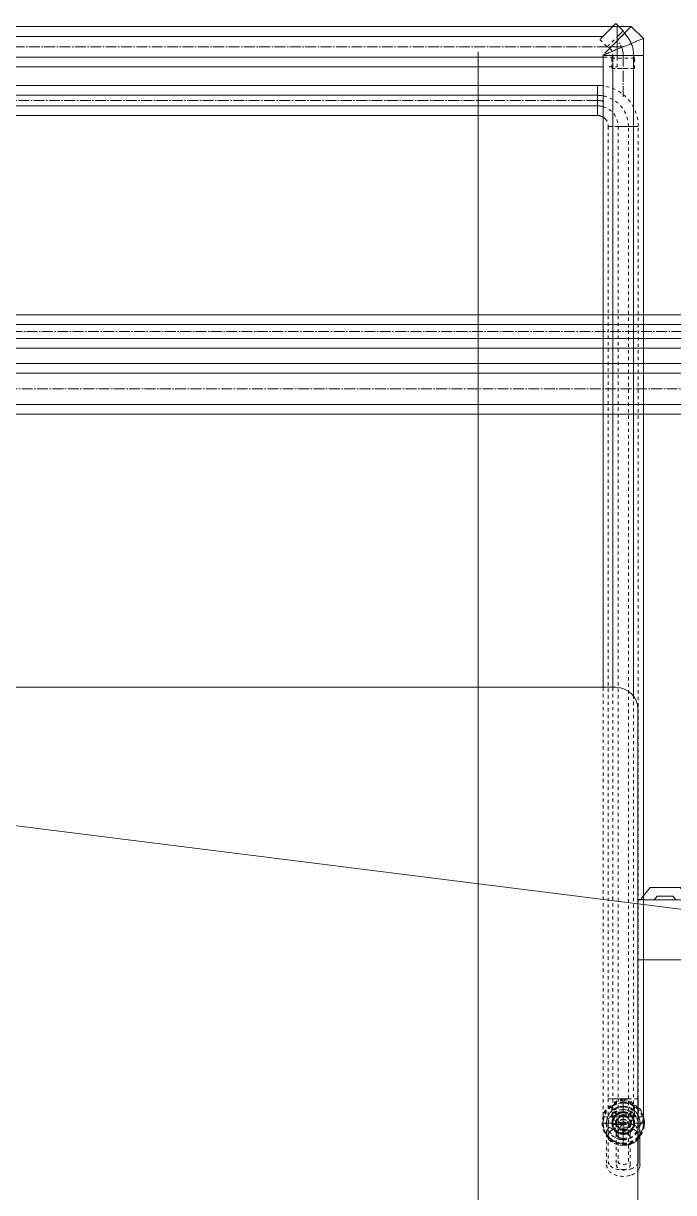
# Model space of a CAD drawing. Header units: millimetres. Extents: x -88595 to 880822, y -1054509 to -148035.
# Drawn here: x 556602 to 557199, y -246952 to -245878 of the extents above; entities that cross this region are included whole.
import ezdxf

# ---------------------------------------------------------------- set-up
doc = ezdxf.new("R2010")
doc.units = ezdxf.units.MM
for name, pattern in [('$0$ADSK_Скрыто', [6, 3, -3]), ('$1$ADSK_Скрыто', [6, 3, -3]), ('$10$ADSK_Осевая', [14, 10, -2, 0, -2]), ('$11$ADSK_Осевая', [14, 10, -2, 0, -2]), ('$2$ADSK_Скрыто', [6, 3, -3]), ('$3$ADSK_Скрыто', [6, 3, -3]), ('$4$ADSK_Скрыто', [6, 3, -3]), ('$5$ADSK_Скрыто', [6, 3, -3])]:
    doc.linetypes.add(name, pattern=pattern)
for name, color, linetype, lineweight in [('Изоляция', 7, 'Continuous', 18), ('Крыша', 7, 'Continuous', 9), ('Линии', 7, 'Continuous', 9), ('Марки', 7, 'Continuous', 20), ('Оборудование', 7, 'Continuous', 18), ('Трубопровод', 7, 'Continuous', 18), ('Трубопроводы', 7, 'Continuous', 18)]:
    doc.layers.add(name, color=color, linetype=linetype, lineweight=lineweight)

# ---------------------------------------------------------------- blocks, each defined once
blk = doc.blocks.new('$0$ADSK_МедьПайка_Отвод-гнутая труба - Отвод _гнутая труба_-3268510-В_Координация_кровля ОВ3')
at = {"layer": 'Линии', "color": 190, "linetype": '$0$ADSK_Скрыто', "true_color": 0x8000ff, "flags": 128}
for points in [[(14120.2, 16212.9), (14120.2, 16213.1), (14120.2, 16213.3), (14120.2, 16213.5), (14120.3, 16213.7), (14120.3, 16213.9), (14120.3, 16214.1), (14120.4, 16214.3), (14120.4, 16214.4), (14120.5, 16214.6), (14120.6, 16214.8), (14120.6, 16215), (14120.7, 16215.1), (14120.8, 16215.3), (14120.9, 16215.5), (14121, 16215.6), (14121.1, 16215.8), (14121.2, 16215.9), (14121.4, 16216.1), (14121.5, 16216.2), (14121.6, 16216.4), (14121.8, 16216.5), (14121.9, 16216.6), (14122.1, 16216.7), (14122.2, 16216.8), (14122.4, 16217), (14122.5, 16217.1), (14122.7, 16217.1), (14122.9, 16217.2), (14123, 16217.3), (14123.2, 16217.4), (14123.4, 16217.4), (14123.6, 16217.5), (14123.8, 16217.6), (14124, 16217.6), (14124.1, 16217.6), (14124.3, 16217.7), (14124.5, 16217.7), (14124.7, 16217.7), (14124.9, 16217.7), (14125, 16217.7)], [(14125, 16217.7), (14125.1, 16217.7), (14125.3, 16217.7), (14125.5, 16217.7), (14125.7, 16217.6), (14125.9, 16217.6), (14126.1, 16217.6), (14126.3, 16217.5), (14126.4, 16217.5), (14126.6, 16217.4), (14126.8, 16217.3), (14127, 16217.3), (14127.1, 16217.2), (14127.3, 16217.1), (14127.5, 16217), (14127.6, 16216.9), (14127.8, 16216.8), (14127.9, 16216.6), (14128.1, 16216.5), (14128.2, 16216.4), (14128.4, 16216.3), (14128.5, 16216.1), (14128.6, 16216), (14128.7, 16215.8), (14128.9, 16215.7), (14129, 16215.5), (14129.1, 16215.4), (14129.1, 16215.2), (14129.2, 16215), (14129.3, 16214.8), (14129.4, 16214.7), (14129.5, 16214.5), (14129.5, 16214.3), (14129.6, 16214.1), (14129.6, 16213.9), (14129.6, 16213.8), (14129.7, 16213.6), (14129.7, 16213.4), (14129.7, 16213.2), (14129.7, 16213), (14129.7, 16212.9)], [(14120.2, 16202.8), (14120.2, 16203.6), (14120.2, 16204.3), (14120.2, 16205), (14120.2, 16205.7), (14120.2, 16206.4), (14120.2, 16207), (14120.2, 16207.7), (14120.2, 16208.2), (14120.2, 16208.8), (14120.2, 16209.3), (14120.2, 16209.8), (14120.2, 16210.3), (14120.2, 16210.7), (14120.2, 16211.1), (14120.2, 16211.4), (14120.2, 16211.7), (14120.2, 16212), (14120.2, 16212.3), (14120.2, 16212.5), (14120.2, 16212.6), (14120.2, 16212.8), (14120.2, 16212.9), (14120.2, 16212.9), (14120.2, 16212.9)], [(14129.7, 16212.9), (14129.7, 16212.9), (14129.7, 16212.9), (14129.7, 16212.8), (14129.7, 16212.6), (14129.7, 16212.5), (14129.7, 16212.3), (14129.7, 16212), (14129.7, 16211.7), (14129.7, 16211.4), (14129.7, 16211.1), (14129.7, 16210.7), (14129.7, 16210.3), (14129.7, 16209.8), (14129.7, 16209.3), (14129.7, 16208.8), (14129.7, 16208.2), (14129.7, 16207.7), (14129.7, 16207), (14129.7, 16206.4), (14129.7, 16205.7), (14129.7, 16205), (14129.7, 16204.3), (14129.7, 16203.6), (14129.7, 16202.8)]]:
    blk.add_lwpolyline(points, dxfattribs=at)
at = {"layer": 'Линии', "color": 190, "linetype": '$0$ADSK_Скрыто', "true_color": 0x8000ff}
for start, end in [(90, 270), (270, 90)]:
    blk.add_arc((14125, 16212.9), 4.76, start, end, dxfattribs=at)
for start_param, end_param in [(1.570796, 4.712389), (4.712389, 7.853982)]:
    blk.add_ellipse((14125, 16202.8), major_axis=(4.76, 0), ratio=0.573576, start_param=start_param, end_param=end_param, dxfattribs=at)
blk = doc.blocks.new('$0$ADSK_МедьПайка_Отвод-гнутая труба - Отвод _гнутая труба_-V62-В_Координация_кровля ОВ3')
at = {"layer": 'Линии', "color": 190, "linetype": '$0$ADSK_Скрыто', "true_color": 0x8000ff}
for p, q in [((14125, 16236.7), (14120.2, 16236.7)), ((14129.7, 16236.7), (14125, 16236.7))]:
    blk.add_line(p, q, dxfattribs=at)
at = {"layer": 'Линии', "color": 190, "linetype": '$0$ADSK_Скрыто', "true_color": 0x8000ff, "flags": 128}
for points in [[(14120.2, 16236.7), (14120.2, 16235.8), (14120.2, 16234.8), (14120.2, 16233.9), (14120.2, 16233), (14120.2, 16232), (14120.2, 16231.1), (14120.2, 16230.2), (14120.2, 16229.3), (14120.2, 16228.4), (14120.2, 16227.5), (14120.2, 16226.6), (14120.2, 16225.8), (14120.2, 16224.9), (14120.2, 16224.1), (14120.2, 16223.3), (14120.2, 16222.5), (14120.2, 16221.8), (14120.2, 16221.1), (14120.2, 16220.4), (14120.2, 16219.7), (14120.2, 16219), (14120.2, 16218.4), (14120.2, 16217.8), (14120.2, 16217.2), (14120.2, 16216.7), (14120.2, 16216.2), (14120.2, 16215.8), (14120.2, 16215.3), (14120.2, 16214.9), (14120.2, 16214.6), (14120.2, 16214.2), (14120.2, 16213.9), (14120.2, 16213.7), (14120.2, 16213.5), (14120.2, 16213.3), (14120.2, 16213.1), (14120.2, 16213), (14120.2, 16213), (14120.2, 16212.9)], [(14129.7, 16212.9), (14129.7, 16213), (14129.7, 16213), (14129.7, 16213.1), (14129.7, 16213.3), (14129.7, 16213.4), (14129.7, 16213.6), (14129.7, 16213.9), (14129.7, 16214.2), (14129.7, 16214.5), (14129.7, 16214.8), (14129.7, 16215.2), (14129.7, 16215.6), (14129.7, 16216.1), (14129.7, 16216.6), (14129.7, 16217.1), (14129.7, 16217.7), (14129.7, 16218.2), (14129.7, 16218.9), (14129.7, 16219.5), (14129.7, 16220.2), (14129.7, 16220.9), (14129.7, 16221.6), (14129.7, 16222.3), (14129.7, 16223.1), (14129.7, 16223.9), (14129.7, 16224.7), (14129.7, 16225.5), (14129.7, 16226.4), (14129.7, 16227.2), (14129.7, 16228.1), (14129.7, 16229), (14129.7, 16229.9), (14129.7, 16230.8), (14129.7, 16231.8), (14129.7, 16232.7), (14129.7, 16233.6), (14129.7, 16234.6), (14129.7, 16235.5), (14129.7, 16236.5), (14129.7, 16236.7)]]:
    blk.add_lwpolyline(points, dxfattribs=at)
at = {"layer": 'Линии', "color": 190, "linetype": '$0$ADSK_Скрыто', "true_color": 0x8000ff}
for start, end in [(90, 270), (270, 90)]:
    blk.add_arc((14125, 16212.9), 4.76, start, end, dxfattribs=at)
blk = doc.blocks.new('$0$ADSK_МедьПайка_Отвод-гнутая труба - Отвод _гнутая труба_-V63-В_Координация_кровля ОВ3')
at = {"layer": 'Линии', "color": 134, "linetype": '$0$ADSK_Скрыто', "true_color": 0x00a6a6, "flags": 128}
for points in [[(14118.6, 16214.3), (14118.6, 16214.6), (14118.6, 16214.8), (14118.6, 16215.1), (14118.7, 16215.3), (14118.7, 16215.6), (14118.8, 16215.8), (14118.8, 16216.1), (14118.9, 16216.3), (14119, 16216.5), (14119.1, 16216.8), (14119.2, 16217), (14119.3, 16217.2), (14119.4, 16217.5), (14119.6, 16217.7), (14119.7, 16217.9), (14119.9, 16218.1), (14120, 16218.3), (14120.2, 16218.5), (14120.3, 16218.7), (14120.5, 16218.9), (14120.7, 16219), (14120.9, 16219.2), (14121.1, 16219.4), (14121.3, 16219.5), (14121.5, 16219.7), (14121.7, 16219.8), (14122, 16219.9), (14122.2, 16220), (14122.4, 16220.1), (14122.6, 16220.2), (14122.9, 16220.3), (14123.1, 16220.4), (14123.4, 16220.5), (14123.6, 16220.5), (14123.9, 16220.6), (14124.1, 16220.6), (14124.4, 16220.6), (14124.6, 16220.7), (14124.9, 16220.7), (14125, 16220.7)], [(14125, 16220.7), (14125.2, 16220.7), (14125.5, 16220.6), (14125.7, 16220.6), (14126, 16220.6), (14126.2, 16220.5), (14126.5, 16220.5), (14126.7, 16220.4), (14126.9, 16220.3)], [(14126.9, 16220.3), (14127.2, 16220.3), (14127.4, 16220.2), (14127.7, 16220.1), (14127.9, 16219.9), (14128.1, 16219.8), (14128.3, 16219.7), (14128.5, 16219.6), (14128.7, 16219.4), (14128.9, 16219.2), (14129.1, 16219.1), (14129.3, 16218.9), (14129.5, 16218.7), (14129.7, 16218.5), (14129.8, 16218.4), (14130, 16218.2), (14130.2, 16218), (14130.3, 16217.7), (14130.4, 16217.5), (14130.6, 16217.3), (14130.7, 16217.1), (14130.8, 16216.8), (14130.9, 16216.6), (14131, 16216.4), (14131, 16216.1), (14131.1, 16215.9), (14131.2, 16215.6), (14131.2, 16215.4), (14131.2, 16215.1), (14131.3, 16214.9), (14131.3, 16214.6), (14131.3, 16214.4), (14131.3, 16214.3)], [(14118.6, 16204.6), (14118.6, 16205.5), (14118.6, 16206.4), (14118.6, 16207.2), (14118.6, 16208), (14118.6, 16208.7), (14118.6, 16209.4), (14118.6, 16210.1), (14118.6, 16210.7), (14118.6, 16211.2), (14118.6, 16211.8), (14118.6, 16212.2), (14118.6, 16212.7), (14118.6, 16213), (14118.6, 16213.4), (14118.6, 16213.7), (14118.6, 16213.9), (14118.6, 16214.1), (14118.6, 16214.2), (14118.6, 16214.3), (14118.6, 16214.3)], [(14131.3, 16214.3), (14131.3, 16214.3), (14131.3, 16214.2), (14131.3, 16214.1), (14131.3, 16213.9), (14131.3, 16213.7), (14131.3, 16213.4), (14131.3, 16213.1), (14131.3, 16212.7), (14131.3, 16212.3), (14131.3, 16211.8), (14131.3, 16211.3), (14131.3, 16210.7), (14131.3, 16210.1), (14131.3, 16209.5), (14131.3, 16208.8), (14131.3, 16208), (14131.3, 16207.2), (14131.3, 16206.4), (14131.3, 16205.6), (14131.3, 16204.7), (14131.3, 16204.6)]]:
    blk.add_lwpolyline(points, dxfattribs=at)
at = {"layer": 'Линии', "color": 134, "linetype": '$0$ADSK_Скрыто', "true_color": 0x00a6a6}
for start, end in [(90, 270), (270, 90)]:
    blk.add_arc((14125, 16214.3), 6.35, start, end, dxfattribs=at)
for start_param, end_param in [(1.570796, 4.712389), (4.712389, 7.853982)]:
    blk.add_ellipse((14125, 16204.6), major_axis=(6.35, 0), ratio=0.694658, start_param=start_param, end_param=end_param, dxfattribs=at)
blk = doc.blocks.new('$0$ADSK_МедьПайка_Отвод - Отвод медный под пайку двухраструбный-V64-В_Координация_кровля ОВ3')
at = {"layer": 'Линии', "color": 134, "linetype": '$0$ADSK_Скрыто', "true_color": 0x00a6a6}
for p, q in [((14114.5, 16228.5), (14114.5, 16221.7)), ((14135.4, 16221.7), (14135.4, 16228.5)), ((14115.3, 16218.9), (14116.1, 16217.5)), ((14133.8, 16217.5), (14134.6, 16218.9))]:
    blk.add_line(p, q, dxfattribs=at)
at = {"layer": 'Линии', "color": 134, "linetype": '$0$ADSK_Скрыто', "true_color": 0x00a6a6, "flags": 128}
for points in [[(14115.4, 16220), (14115.4, 16219.4), (14115.4, 16218.9), (14115.4, 16218.4), (14115.4, 16218), (14115.4, 16217.5), (14115.4, 16217.1), (14115.4, 16216.7), (14115.4, 16216.4), (14115.4, 16216), (14115.4, 16215.7), (14115.4, 16215.5), (14115.4, 16215.2), (14115.4, 16215), (14115.4, 16214.8), (14115.4, 16214.6), (14115.4, 16214.5), (14115.4, 16214.4), (14115.4, 16214.4), (14115.4, 16214.3), (14115.4, 16214.3)], [(14134.5, 16214.3), (14134.5, 16214.3), (14134.5, 16214.4), (14134.5, 16214.4), (14134.5, 16214.6), (14134.5, 16214.7), (14134.5, 16214.9), (14134.5, 16215.1), (14134.5, 16215.3), (14134.5, 16215.5), (14134.5, 16215.8), (14134.5, 16216.2), (14134.5, 16216.5), (14134.5, 16216.9), (14134.5, 16217.3), (14134.5, 16217.7), (14134.5, 16218.1), (14134.5, 16218.6), (14134.5, 16219.1), (14134.5, 16219.6), (14134.5, 16220)]]:
    blk.add_lwpolyline(points, dxfattribs=at)
at = {"layer": 'Линии', "color": 134, "linetype": '$0$ADSK_Скрыто', "true_color": 0x00a6a6}
for radius, start, end in [(10.4, 90, 270), (10.4, 90, 270), (9.52, 90, 270), (9.52, 90, 270), (9.52, 90, 270), (10.4, 270, 90), (10.4, 270, 90), (9.53, 270, 90), (9.53, 270, 90), (9.53, 270, 90)]:
    blk.add_arc((14125, 16214.3), radius, start, end, dxfattribs=at)
for centre, major_axis, start_param, end_param in [((14125, 16228.5), (10.4, 0), 1.570796, 4.712389), ((14125, 16221.7), (10.4, 0), 1.570796, 4.712389), ((14125, 16228.5), (9.52, 0), 1.570796, 4.712389), ((14125, 16228.5), (10.4, 0), 4.712389, 7.853982), ((14125, 16228.5), (9.53, 0), 4.712389, 7.853982), ((14125, 16221.7), (10.4, 0), 4.712389, 7.853982), ((14125, 16220), (9.52, 0), 1.570796, 4.712389), ((14125, 16220), (9.52, 0), 1.570796, 4.712389), ((14125, 16220), (9.53, 0), 4.712389, 7.853982), ((14125, 16220), (9.53, 0), 4.712389, 7.853982)]:
    blk.add_ellipse(centre, major_axis=major_axis, ratio=0.707107, start_param=start_param, end_param=end_param, dxfattribs=at)
blk = doc.blocks.new('$0$ADSK_Наружный блок кондиционера сплит-системы1 - AV08IMVEVA-4475075-В_Координация_кровля ОВ3')
at = {"layer": 'Линии', "linetype": '$0$ADSK_Скрыто'}
for p, q in [((495.1, 183.6), (492.1, 180)), ((492.3, 180.2), (490, 180.2)), ((495, 180.2), (490, 180.2)), ((490, 180), (495, 180)), ((495, 125), (490, 125)), ((490, 124.8), (495, 124.8)), ((490, 124.8), (495, 124.8))]:
    blk.add_line(p, q, dxfattribs=at)
at = {"layer": 'Оборудование'}
for p, q in [((470, 375), (-470, 375)), ((-490, 355), (-490, -355)), ((490, -355), (490, 355)), ((501.3, 191.2), (495.1, 183.6)), ((528.7, 191.2), (501.3, 191.2)), ((507.8, 183.3), (505.1, 180)), ((522.2, 183.3), (507.8, 183.3)), ((524.9, 180), (522.2, 183.3)), ((537.9, 180), (528.7, 191.2)), ((495.1, 180), (557.2, 180)), ((570, 180), (557.2, 180)), ((557.2, 180), (557.2, 125)), ((570, 125), (570, 180)), ((557.2, 125), (495.1, 125)), ((557.2, 125), (570, 125)), ((-470, -375), (470, -375))]:
    blk.add_line(p, q, dxfattribs=at)
for centre, start, end in [((-470, 355), 90, 180), ((470, 355), 360, 90), ((-470, -355), 180, 270), ((470, -355), 270, 360)]:
    blk.add_arc(centre, 20, start, end, dxfattribs=at)
blk = doc.blocks.new('$0$ADSK_МедьПайка_Отвод - Отвод медный под пайку двухраструбный-V38-В_Координация_кровля ОВ3')
at = {"layer": 'Линии', "color": 134, "linetype": '$0$ADSK_Скрыто', "true_color": 0x00a6a6}
for p, q in [((6.8, 21.5), (0, 14.7)), ((10.5, 17.8), (6.8, 21.5)), ((10.5, 17.8), (6.8, 21.5)), ((0, 14.7), (-1.1, 12.4)), ((0, 14.7), (9, 5.7)), ((0, 14.7), (9, 5.7)), ((7.4, 20.9), (10.4, 17.9)), ((7.4, 20.9), (10.4, 17.9)), ((-10.4, 10.4), (-20, 10.4)), ((-20, 10.4), (-20, -10.4)), ((-20, 10.4), (-20, -10.4)), ((-20, -9.5), (-20, 9.5)), ((-20, -9.5), (-20, 9.5)), ((-8, 9.5), (-10.4, 10.4)), ((-10.4, -10.4), (-10.4, 10.4)), ((-10.4, -10.4), (-10.4, 10.4)), ((-20, -10.4), (-10.4, -10.4)), ((-10.4, -10.4), (-8, -9.5))]:
    blk.add_line(p, q, dxfattribs=at)
at = {"layer": 'Линии', "color": 134, "linetype": '$0$ADSK_Скрыто', "true_color": 0x00a6a6, "flags": 128}
blk.add_lwpolyline([(-1.1, 12.4), (-1.4, 12.1), (-1.7, 11.9), (-2, 11.6), (-2.3, 11.4), (-2.6, 11.2), (-2.9, 10.9), (-3.3, 10.7), (-3.6, 10.6), (-4, 10.4), (-4.3, 10.2), (-4.7, 10.1), (-5.1, 10), (-5.4, 9.9), (-5.8, 9.8), (-6.2, 9.7), (-6.6, 9.6), (-7, 9.6), (-7.4, 9.5), (-7.8, 9.5), (-8, 9.5)], dxfattribs=at)
at = {"layer": 'Трубопроводы', "color": 134, "true_color": 0x00a6a6}
for p, q in [((21.5, 6.8), (10.5, 17.8)), ((10.8, 17.5), (20.9, 7.4)), ((12.4, -1.1), (5.7, 5.7)), ((12.4, -1.1), (5.7, 5.7)), ((12.4, -1.1), (5.7, 5.7)), ((12.4, -1.1), (5.7, 5.7)), ((9.1, 5.6), (14.7, 0)), ((9.1, 5.6), (14.7, 0)), ((14.7, 0), (21.5, 6.8)), ((18.9, 9.4), (20.9, 7.4)), ((21.5, 6.8), (19.3, 8.9)), ((12.4, -1.1), (14.7, 0))]:
    blk.add_line(p, q, dxfattribs=at)
at = {"layer": 'Трубопроводы', "color": 134, "true_color": 0x00a6a6, "flags": 128}
blk.add_lwpolyline([(-8, -9.5), (-6.8, -9.5), (-5.7, -9.4), (-4.5, -9.3), (-3.4, -9.2), (-2.3, -9), (-1.1, -8.7), (0, -8.4), (1.1, -8.1), (2.2, -7.7), (3.2, -7.2), (4.3, -6.8), (5.3, -6.3), (6.3, -5.7), (7.3, -5.1), (8.3, -4.5), (9.2, -3.8), (10.1, -3.1), (11, -2.4), (11.9, -1.6), (12.4, -1.1)], dxfattribs=at)
blk = doc.blocks.new('$0$ADSK_МедьПайка_Отвод-гнутая труба - Отвод _гнутая труба_-V40-В_Координация_кровля ОВ3')
at = {"layer": 'Линии', "color": 190, "linetype": '$0$ADSK_Скрыто', "true_color": 0x8000ff}
for p, q in [((-3.1, 23.8), (-3.5, 23.8)), ((-3.1, 23.8), (-3.5, 23.8)), ((3.5, 23.8), (3.1, 23.8)), ((3.5, 23.8), (3.1, 23.8)), ((-23.8, 4.8), (-23.8, -4.8)), ((-23.8, 4.8), (-23.8, -4.8))]:
    blk.add_line(p, q, dxfattribs=at)
at = {"layer": 'Линии', "color": 190, "linetype": '$0$ADSK_Скрыто', "true_color": 0x8000ff, "flags": 128}
for points in [[(-23.8, -4.8), (-22.7, -4.7), (-21.5, -4.7), (-20.4, -4.6), (-19.2, -4.4), (-18.1, -4.2), (-17, -3.9), (-15.9, -3.6), (-14.8, -3.3), (-13.7, -2.9), (-12.7, -2.5), (-11.6, -2), (-10.6, -1.5), (-9.6, -1), (-8.6, -0.4), (-7.7, 0.2), (-6.7, 0.9), (-5.8, 1.6), (-5, 2.3), (-4.1, 3.1), (-3.3, 3.9), (-2.5, 4.7), (-1.8, 5.6), (-1.1, 6.5), (-0.4, 7.4), (0.2, 8.4), (0.8, 9.3), (1.4, 10.3), (1.9, 11.4), (2.4, 12.4), (2.8, 13.5), (3.2, 14.5), (3.6, 15.6), (3.9, 16.7), (4.1, 17.8), (4.3, 18.9)], [(-5.5, 18.5), (-5.7, 17.8), (-6, 17.1), (-6.3, 16.4), (-6.6, 15.7), (-6.9, 15), (-7.3, 14.3), (-7.7, 13.7), (-8.1, 13), (-8.5, 12.4), (-9, 11.8), (-9.5, 11.2), (-10, 10.7), (-10.5, 10.1), (-11.1, 9.6), (-11.7, 9.1), (-12.3, 8.7), (-12.9, 8.2), (-13.5, 7.8), (-14.2, 7.4), (-14.8, 7), (-15.5, 6.7), (-16.2, 6.3), (-16.9, 6.1), (-17.6, 5.8), (-18.3, 5.6), (-19.1, 5.4), (-19.8, 5.2), (-20.6, 5), (-21.3, 4.9), (-22.1, 4.8), (-22.8, 4.8), (-23.6, 4.8), (-23.8, 4.8)]]:
    blk.add_lwpolyline(points, dxfattribs=at)
at = {"layer": 'Трубопроводы', "color": 190, "true_color": 0x8000ff, "flags": 128}
for points in [[(-4.8, 23.8), (-4.8, 23), (-4.8, 22.3), (-4.9, 21.5), (-5, 20.8), (-5.1, 20), (-5.3, 19.3), (-5.5, 18.5)], [(4.3, 18.9), (4.5, 20.1), (4.6, 21.2), (4.7, 22.3), (4.8, 23.5), (4.8, 23.8)]]:
    blk.add_lwpolyline(points, dxfattribs=at)
blk = doc.blocks.new('$0$ADSK_МедьПайка_Муфта редукционная - Муфта редукционная медная под пайку-3266819-В_Координация_кровля ОВ3')
at = {"layer": 'Линии', "color": 134, "linetype": '$0$ADSK_Скрыто', "true_color": 0x00a6a6}
for radius, start, end in [(10.4, 0, 180), (10.4, 0, 180), (10.4, 0, 180), (9.52, 0, 180), (9.53, 0, 180), (7.16, 0, 180), (7.16, 0, 180), (7.16, 0, 180), (6.35, 0, 180), (6.35, 0, 180), (10.4, 180, 0), (10.4, 180, 0), (10.4, 180, 0), (9.53, 180, 0), (9.52, 180, 0), (7.16, 180, 0), (7.16, 180, 0), (7.16, 180, 0), (6.35, 180, 0), (6.35, 180, 0)]:
    blk.add_arc((14125, 16214.3), radius, start, end, dxfattribs=at)
blk = doc.blocks.new('Кровля')
at = {"layer": 'Крыша'}
blk.add_line((570830.5, 679575.5), (564830.5, 680328.3), dxfattribs=at)

msp = doc.modelspace()

# ---------------------------------------------------------------- linework, layer by layer
at = {"layer": 'Изоляция', "color": 134, "true_color": 0x00a6a6}
for p, q in [((557160.3, -245881.2), (541127.4, -245881.4)), ((557160.3, -245881.2), (557138, -245903.6)), ((557147.2, -245894.3), (557147.2, -245881.4)), ((557171.4, -245892.3), (557160.3, -245881.2)), ((557171.4, -246887.9), (557171.4, -245892.3)), ((557134.1, -245907.4), (557134.4, -245907.6)), ((557134.4, -245907.6), (557134.4, -246487.9)), ((557171.4, -245908), (557138, -245908)), ((541127.4, -245918.5), (557134.4, -245918.5)), ((558359.2, -246190.6), (540630.9, -246190.6)), ((558323.3, -246199.6), (540630.9, -246199.6)), ((540630.9, -246228.2), (558330.4, -246228.2)), ((540630.9, -246237.2), (558330.4, -246237.2)), ((557166.4, -246882.2), (557171.4, -246882.2)), ((557168.2, -246926.2), (557168.2, -246898.1))]:
    msp.add_line(p, q, dxfattribs=at)
at = {"layer": 'Изоляция', "color": 190, "true_color": 0x8000ff}
for p, q in [((557129.1, -245935.5), (540299.1, -245935.5)), ((557129.1, -245935.5), (557129.1, -245936.9)), ((557129.1, -245940.7), (557129.1, -245942.3)), ((557129.1, -245943.3), (557129.1, -245945.7)), ((557129.1, -245946.2), (557129.1, -245952.3)), ((557129.1, -245952.8), (557129.1, -245955.2)), ((540299.1, -245963), (557129.1, -245963)), ((557129.1, -245961.2), (557129.1, -245963)), ((558321.1, -246145.9), (540627.7, -246145.9)), ((540627.7, -246176.6), (558321.1, -246176.6)), ((557166.6, -246923.1), (557166.6, -246900.1))]:
    msp.add_line(p, q, dxfattribs=at)
at = {"layer": 'Изоляция', "color": 190, "true_color": 0x8000ff, "flags": 128}
for points in [[(557135.5, -245936), (557134, -245935.8), (557132.5, -245935.6), (557131, -245935.5), (557129.5, -245935.5), (557129.1, -245935.5)], [(557129.1, -245963), (557129.5, -245963), (557129.9, -245963), (557130.3, -245963.1), (557130.7, -245963.1), (557131.1, -245963.2), (557131.5, -245963.3), (557131.9, -245963.4), (557132.2, -245963.5), (557132.6, -245963.7), (557133, -245963.8), (557133.4, -245964), (557133.7, -245964.1), (557134.1, -245964.3), (557134.4, -245964.5), (557134.7, -245964.8), (557135.1, -245965), (557135.4, -245965.2), (557135.7, -245965.5), (557136, -245965.8), (557136.3, -245966.1)], [(557166.6, -246889.2), (557166.6, -246889.2), (557166.6, -246889.1), (557166.6, -246889), (557166.6, -246888.8), (557166.6, -246888.6), (557166.6, -246888.3), (557166.6, -246888), (557166.6, -246887.7), (557166.6, -246887.4), (557166.6, -246887), (557166.6, -246886.6), (557166.6, -246886.1), (557166.6, -246885.6), (557166.6, -246885.1), (557166.6, -246884.5), (557166.6, -246884), (557166.6, -246883.3), (557166.6, -246882.7), (557166.6, -246882), (557166.6, -246881.3), (557166.6, -246880.6), (557166.6, -246879.9), (557166.6, -246879.1), (557166.6, -246878.3), (557166.6, -246877.5), (557166.6, -246876.7), (557166.6, -246875.8), (557166.6, -246875), (557166.6, -246874.1), (557166.6, -246873.2), (557166.6, -246872.3), (557166.6, -246871.4), (557166.6, -246870.4), (557166.6, -246869.5), (557166.6, -246868.6), (557166.6, -246867.6), (557166.6, -246866.7), (557166.6, -246865.7), (557166.6, -246865.5)]]:
    msp.add_lwpolyline(points, dxfattribs=at)
at = {"layer": 'Изоляция', "color": 134, "true_color": 0x00a6a6}
for start, end in [(349.6755, 0), (0, 7.043), (315, 325.3245)]:
    msp.add_arc((557152.9, -246887.9), 19.4, start, end, dxfattribs=at)
for centre, major_axis, ratio, start_param, end_param in [((557152.9, -246882.2), (18.5, 0), 0.707107, 5.54826, 6.283185), ((557152.9, -246897.6), (15.4, 0), 0.694658, 5.830459, 6.223825), ((557152.9, -246897.6), (15.3, 0), 0.694658, 5.830459, 6.223825), ((557152.9, -246926.2), (15.4, 0), 0.694658, 5.785938, 6.283185)]:
    msp.add_ellipse(centre, major_axis=major_axis, ratio=ratio, start_param=start_param, end_param=end_param, dxfattribs=at)
at = {"layer": 'Изоляция', "color": 190, "true_color": 0x8000ff}
msp.add_ellipse((557152.9, -246923.1), major_axis=(13.8, 0), ratio=0.573576, start_param=6.108884, end_param=6.283185, dxfattribs=at)
at = {"layer": 'Изоляция', "color": 134, "true_color": 0x00a6a6}
for points, knots in [([(557152.9, -245900), (557151.3, -245900.7), (557148, -245902), (557144.3, -245903.5), (557141.6, -245904.7), (557140.4, -245905.2), (557139.8, -245905.4)], [0, 0, 0, 0, 0.1666667, 0.3333333, 0.4166667, 0.5, 0.5, 0.5, 0.5]), ([(557171.4, -245892.3), (557171.4, -245892.3), (557171, -245892.5), (557169.1, -245893.3), (557166.6, -245894.3), (557164.2, -245895.3), (557161.5, -245896.4), (557157.7, -245898), (557154.5, -245899.3), (557152.9, -245900)], [0, 0, 0, 0, 0.166667, 0.333333, 0.5, 0.583333, 0.666667, 0.833333, 1, 1, 1, 1]), ([(557171.4, -246887.9), (557171.4, -246889.5), (557171, -246892.7), (557169.4, -246896.5), (557167.7, -246899), (557166.8, -246900.1), (557166.4, -246900.6)], [0, 0, 0, 0, 0.1666667, 0.3333333, 0.4166667, 0.4802597, 0.4802597, 0.4802597, 0.4802597])]:
    msp.add_open_spline(points, degree=3, knots=knots, dxfattribs=at)
at = {"layer": 'Линии', "color": 134, "linetype": '$1$ADSK_Скрыто', "true_color": 0x00a6a6}
for p, q in [((557147.2, -245909.5), (557147.2, -245894.3)), ((557147.2, -245918.5), (557147.2, -245894.3)), ((557138, -245903.6), (557134.1, -245907.4)), ((557138, -245903.6), (557134.1, -245907.4)), ((557137.9, -245908), (557134.4, -245908)), ((557134.4, -245908), (557137.9, -245908)), ((557134.4, -245908), (557137.9, -245908)), ((557135, -245909.5), (557147.2, -245909.5)), ((557143.4, -245908), (557143.4, -245909.2)), ((557139.8, -245918.5), (557147.2, -245918.5)), ((557134.4, -246488), (557134.4, -246887.9)), ((557143.4, -246488), (557143.4, -246882.2)), ((557162.4, -246882.2), (557162.4, -246496.4)), ((557134.4, -246882.2), (557162.4, -246882.2)), ((557143.4, -246882.2), (557166.3, -246882.2)), ((557137.5, -246897.6), (557137.5, -246926.2)), ((557146.5, -246897.6), (557146.5, -246926.2)), ((557159.2, -246926.2), (557159.2, -246897.6)), ((557168.2, -246898), (557168.2, -246897.6))]:
    msp.add_line(p, q, dxfattribs=at)
at = {"layer": 'Линии', "color": 190, "linetype": '$1$ADSK_Скрыто', "true_color": 0x8000ff}
for p, q in [((557129.1, -245940.6), (557129.1, -245936.8)), ((557129.1, -245936.9), (557129.1, -245940.7)), ((557129.1, -245943.2), (557129.1, -245942.4)), ((557129.1, -245942.4), (557129.1, -245943.3)), ((557129.1, -245946.1), (557129.1, -245945.7)), ((557129.1, -245946.1), (557129.1, -245945.7)), ((557129.1, -245945.7), (557129.1, -245946.2)), ((557129.1, -245952.3), (557129.1, -245952.8)), ((557129.1, -245952.8), (557129.1, -245952.4)), ((557129.1, -245952.8), (557129.1, -245952.4)), ((557129.1, -245955.2), (557129.1, -245961.2)), ((557129.1, -245961.2), (557129.1, -245955.3)), ((557129.1, -245960), (557129.1, -245961.2)), ((557139.1, -245973.1), (557139.1, -246865.5)), ((557166.6, -245973.1), (557139.1, -245973.1)), ((557139.1, -245973.1), (557157.6, -245973.1)), ((557139.1, -245973.1), (557141, -245973.1)), ((557148.1, -245973.1), (557148.1, -246865.5)), ((557148.1, -245973.1), (557166.6, -245973.1)), ((557157.6, -246865.5), (557157.6, -245973.1)), ((557166.2, -245973.1), (557166.6, -245973.1)), ((557166.6, -246865.5), (557166.6, -245973.1)), ((557139.1, -246865.5), (557166.6, -246865.5)), ((557157.6, -246865.5), (557139.1, -246865.5)), ((557139.5, -246865.5), (557139.1, -246865.5)), ((557166.6, -246865.5), (557148.1, -246865.5)), ((557166.6, -246865.5), (557166.3, -246865.5)), ((557139.1, -246899.4), (557139.1, -246923.1)), ((557148.1, -246899.4), (557148.1, -246923.1)), ((557157.6, -246923.1), (557157.6, -246899.4)), ((557166.6, -246900.1), (557166.6, -246899.4))]:
    msp.add_line(p, q, dxfattribs=at)
at = {"layer": 'Линии', "color": 190, "linetype": '$4$ADSK_Скрыто', "true_color": 0x8000ff, "flags": 128}
for points in [[(557166.6, -245973.1), (557166.6, -245971.5), (557166.5, -245970.1), (557166.4, -245968.6), (557166.2, -245967.1), (557165.9, -245965.6), (557165.6, -245964.1), (557165.2, -245962.7), (557164.7, -245961.2), (557164.2, -245959.8), (557163.7, -245958.4), (557163.1, -245957.1), (557162.4, -245955.7), (557161.7, -245954.4), (557160.9, -245953.1), (557160.1, -245951.8), (557159.2, -245950.6), (557158.3, -245949.4), (557157.3, -245948.3), (557156.3, -245947.2), (557155.2, -245946.1), (557154.2, -245945.1), (557153, -245944.1), (557151.8, -245943.2), (557150.6, -245942.3), (557149.4, -245941.4), (557148.1, -245940.7), (557146.8, -245939.9), (557145.4, -245939.2), (557144.1, -245938.6), (557142.7, -245938), (557141.3, -245937.5), (557139.8, -245937.1), (557138.4, -245936.7), (557136.9, -245936.3), (557135.5, -245936)], [(557136.3, -245966.1), (557136.6, -245966.4), (557136.8, -245966.7), (557137.1, -245967), (557137.3, -245967.3), (557137.5, -245967.6), (557137.7, -245968), (557137.9, -245968.3), (557138.1, -245968.7), (557138.3, -245969), (557138.4, -245969.4), (557138.6, -245969.8), (557138.7, -245970.2), (557138.8, -245970.6), (557138.9, -245971), (557139, -245971.3), (557139, -245971.7), (557139.1, -245972.1), (557139.1, -245972.5), (557139.1, -245972.9), (557139.1, -245973.1)], [(557139.1, -246865.5), (557139.1, -246866.4), (557139.1, -246867.4), (557139.1, -246868.3), (557139.1, -246869.2), (557139.1, -246870.2), (557139.1, -246871.1), (557139.1, -246872), (557139.1, -246872.9), (557139.1, -246873.8), (557139.1, -246874.7), (557139.1, -246875.6), (557139.1, -246876.4), (557139.1, -246877.3), (557139.1, -246878.1), (557139.1, -246878.9), (557139.1, -246879.7), (557139.1, -246880.4), (557139.1, -246881.1), (557139.1, -246881.9), (557139.1, -246882.5), (557139.1, -246883.2), (557139.1, -246883.8), (557139.1, -246884.4), (557139.1, -246885), (557139.1, -246885.5), (557139.1, -246886), (557139.1, -246886.4), (557139.1, -246886.9), (557139.1, -246887.3), (557139.1, -246887.6), (557139.1, -246888), (557139.1, -246888.3), (557139.1, -246888.5), (557139.1, -246888.7), (557139.1, -246888.9), (557139.1, -246889.1), (557139.1, -246889.2), (557139.1, -246889.2), (557139.1, -246889.3)], [(557139.1, -246889.3), (557139.1, -246888.7), (557139.2, -246888.2), (557139.2, -246887.6), (557139.3, -246887.1), (557139.4, -246886.5), (557139.5, -246886), (557139.7, -246885.5), (557139.8, -246884.9), (557140, -246884.4), (557140.2, -246883.9), (557140.4, -246883.4), (557140.7, -246882.9), (557140.9, -246882.4), (557141.2, -246881.9), (557141.5, -246881.5), (557141.8, -246881), (557142.2, -246880.6), (557142.5, -246880.2), (557142.9, -246879.8), (557143.3, -246879.4), (557143.7, -246879), (557144.1, -246878.6), (557144.5, -246878.3), (557145, -246878), (557145.4, -246877.7), (557145.9, -246877.4), (557146.4, -246877.1), (557146.9, -246876.9), (557147.4, -246876.6), (557147.9, -246876.4), (557148.4, -246876.2), (557148.9, -246876.1), (557149.5, -246875.9), (557150, -246875.8), (557150.5, -246875.7), (557151.1, -246875.6), (557151.6, -246875.6), (557152.2, -246875.5), (557152.7, -246875.5), (557152.9, -246875.5)], [(557152.9, -246875.5), (557153.4, -246875.5), (557154, -246875.5), (557154.5, -246875.6), (557155.1, -246875.7), (557155.6, -246875.8), (557156.2, -246875.9), (557156.7, -246876), (557157.2, -246876.2), (557157.7, -246876.4), (557158.2, -246876.6), (557158.7, -246876.8), (557159.2, -246877), (557159.7, -246877.3), (557160.2, -246877.6), (557160.6, -246877.9), (557161.1, -246878.2), (557161.5, -246878.6), (557162, -246878.9), (557162.4, -246879.3), (557162.8, -246879.7), (557163.1, -246880.1), (557163.5, -246880.5), (557163.8, -246880.9), (557164.2, -246881.4), (557164.5, -246881.8), (557164.7, -246882.3), (557165, -246882.8), (557165.3, -246883.3), (557165.5, -246883.8), (557165.7, -246884.3), (557165.9, -246884.8), (557166.1, -246885.3), (557166.2, -246885.8), (557166.3, -246886.1)], [(557166.4, -246886.6), (557166.4, -246886.9), (557166.5, -246887.5), (557166.6, -246888), (557166.6, -246888.6), (557166.6, -246889.1), (557166.6, -246889.3)], [(557166.6, -246889.3), (557166.6, -246889.2), (557166.6, -246889.2), (557166.6, -246889.1), (557166.6, -246889), (557166.6, -246888.8), (557166.6, -246888.6)], [(557139.1, -246899.4), (557139.1, -246898.6), (557139.1, -246897.9), (557139.1, -246897.2), (557139.1, -246896.5), (557139.1, -246895.8), (557139.1, -246895.2), (557139.1, -246894.5), (557139.1, -246894), (557139.1, -246893.4), (557139.1, -246892.9), (557139.1, -246892.4), (557139.1, -246891.9), (557139.1, -246891.5), (557139.1, -246891.1), (557139.1, -246890.8), (557139.1, -246890.5), (557139.1, -246890.2), (557139.1, -246889.9), (557139.1, -246889.7), (557139.1, -246889.6), (557139.1, -246889.4), (557139.1, -246889.3), (557139.1, -246889.3), (557139.1, -246889.3)], [(557166.6, -246889.3), (557166.6, -246889.3), (557166.6, -246889.3), (557166.6, -246889.4), (557166.6, -246889.6), (557166.6, -246889.7), (557166.6, -246889.9), (557166.6, -246890.2), (557166.6, -246890.5), (557166.6, -246890.8), (557166.6, -246891.1), (557166.6, -246891.5), (557166.6, -246891.9), (557166.6, -246892.4), (557166.6, -246892.9), (557166.6, -246893.4), (557166.6, -246894), (557166.6, -246894.5), (557166.6, -246895.2), (557166.6, -246895.8), (557166.6, -246896.5), (557166.6, -246897.2), (557166.6, -246897.9), (557166.6, -246898.6), (557166.6, -246899.4)]]:
    msp.add_lwpolyline(points, dxfattribs=at)
at = {"layer": 'Линии', "color": 134, "linetype": '$4$ADSK_Скрыто', "true_color": 0x00a6a6, "flags": 128}
for points in [[(557137.5, -246887.9), (557137.5, -246887.3), (557137.6, -246886.7), (557137.6, -246886.1), (557137.7, -246885.4), (557137.8, -246884.8), (557138, -246884.2), (557138.1, -246883.6), (557138.3, -246883.1), (557138.5, -246882.5), (557138.7, -246881.9), (557139, -246881.4), (557139.3, -246880.8), (557139.6, -246880.3), (557139.9, -246879.7), (557140.2, -246879.2), (557140.6, -246878.7), (557140.9, -246878.2), (557141.3, -246877.8), (557141.8, -246877.3), (557142.2, -246876.9), (557142.6, -246876.5), (557143.1, -246876.1), (557143.6, -246875.7), (557144.1, -246875.3), (557144.6, -246875), (557145.1, -246874.7), (557145.6, -246874.4), (557146.2, -246874.1), (557146.8, -246873.8), (557147.3, -246873.6), (557147.9, -246873.4), (557148.5, -246873.2), (557149.1, -246873), (557149.7, -246872.9), (557150.3, -246872.8), (557150.9, -246872.7), (557151.5, -246872.6), (557152.1, -246872.6), (557152.7, -246872.5), (557152.9, -246872.5)], [(557152.9, -246872.5), (557153.5, -246872.6), (557154.1, -246872.6), (557154.7, -246872.7), (557155.3, -246872.7), (557155.9, -246872.8), (557156.5, -246873), (557157.1, -246873.1), (557157.7, -246873.3), (557158.3, -246873.5), (557158.9, -246873.8), (557159.4, -246874), (557160, -246874.3), (557160.5, -246874.6), (557161, -246874.9), (557161.5, -246875.2), (557162, -246875.6), (557162.5, -246876), (557163, -246876.3), (557163.5, -246876.8), (557163.9, -246877.2), (557164.3, -246877.6), (557164.7, -246878.1), (557165.1, -246878.6), (557165.5, -246879.1), (557165.8, -246879.6), (557166.1, -246880.1), (557166.4, -246880.7), (557166.7, -246881.2), (557167, -246881.8), (557167.2, -246882.3), (557167.4, -246882.9), (557167.6, -246883.5), (557167.8, -246884.1), (557167.9, -246884.7), (557168, -246885.3), (557168.1, -246885.9), (557168.2, -246886.5), (557168.2, -246887.1), (557168.2, -246887.7), (557168.2, -246887.9)], [(557137.5, -246897.6), (557137.5, -246896.7), (557137.5, -246895.8), (557137.5, -246895), (557137.5, -246894.2), (557137.5, -246893.5), (557137.5, -246892.8), (557137.5, -246892.1), (557137.5, -246891.5), (557137.5, -246891), (557137.5, -246890.4), (557137.5, -246890), (557137.5, -246889.5), (557137.5, -246889.2), (557137.5, -246888.8), (557137.5, -246888.5), (557137.5, -246888.3), (557137.5, -246888.1), (557137.5, -246888), (557137.5, -246887.9), (557137.5, -246887.9)], [(557168.2, -246887.9), (557168.2, -246887.9), (557168.2, -246888), (557168.2, -246888.1), (557168.2, -246888.3), (557168.2, -246888.5), (557168.2, -246888.8), (557168.2, -246889.1), (557168.2, -246889.5), (557168.2, -246889.9), (557168.2, -246890.4), (557168.2, -246890.9), (557168.2, -246891.5), (557168.2, -246892.1), (557168.2, -246892.7), (557168.2, -246893.4), (557168.2, -246894.2), (557168.2, -246895), (557168.2, -246895.8), (557168.2, -246896.6), (557168.2, -246897.5), (557168.2, -246897.6)]]:
    msp.add_lwpolyline(points, dxfattribs=at)
at = {"layer": 'Линии', "color": 134, "linetype": '$2$ADSK_Скрыто', "true_color": 0x00a6a6}
for centre, radius, start, end in [((557152.9, -246887.9), 19.4, 90, 180), ((557152.9, -246887.9), 18.5, 90, 180), ((557152.9, -246887.9), 18.5, 90, 180), ((557152.9, -246887.9), 15.4, 90, 180), ((557152.9, -246887.9), 9.53, 0, 180), ((557152.9, -246887.9), 18.5, 94.4822, 120), ((557152.9, -246887.9), 19.4, 45, 90), ((557152.9, -246887.9), 18.5, 42.5196, 90), ((557152.9, -246887.9), 18.5, 0.8336, 90), ((557152.9, -246887.9), 15.4, 0, 90), ((557152.9, -246883.1), 4.76, 270, 90), ((557152.9, -246887.9), 18.5, 60, 85.5178), ((557152.9, -246887.9), 18.5, 39.9306, 41.6967), ((557152.9, -246887.9), 19.4, 7.1932, 44.3582), ((557152.9, -246887.9), 18.5, 0, 39.1077), ((557152.9, -246887.9), 19.4, 180, 270), ((557152.9, -246887.9), 18.5, 180, 270), ((557152.9, -246887.9), 18.5, 180, 225), ((557152.9, -246887.9), 15.4, 180, 270), ((557152.9, -246887.9), 9.52, 180, 0), ((557152.9, -246892.7), 4.76, 90, 270), ((557152.9, -246887.9), 15.4, 270, 0), ((557152.9, -246887.9), 18.5, 318.3033, 0), ((557152.9, -246887.9), 19.4, 325.8759, 349.1386), ((557152.9, -246887.9), 18.5, 227.2819, 270), ((557152.9, -246887.9), 18.5, 270, 317.4804), ((557152.9, -246887.9), 18.5, 270, 316.6304), ((557152.9, -246887.9), 19.4, 270, 315)]:
    msp.add_arc(centre, radius, start, end, dxfattribs=at)
at = {"layer": 'Линии', "color": 190, "linetype": '$2$ADSK_Скрыто', "true_color": 0x8000ff}
for centre, radius, start, end in [((557152.9, -246889.3), 13.8, 90, 180), ((557152.9, -246889.3), 13.8, 90, 180), ((557152.9, -246889.3), 13.8, 90, 180), ((557152.9, -246889.3), 13.8, 4.0394, 90), ((557152.9, -246889.3), 13.8, 11.5739, 90), ((557152.9, -246889.3), 13.8, 12.8571, 90), ((557152.9, -246889.3), 13.8, 165, 180), ((557152.9, -246889.3), 4.76, 0, 180), ((557152.9, -246886.9), 2.38, 270, 90), ((557152.9, -246889.3), 13.8, 11.5739, 15), ((557152.9, -246889.3), 13.8, 0, 9.7748), ((557152.9, -246889.3), 13.8, 0, 8.3996), ((557152.9, -246889.3), 13.8, 0, 8.3996), ((557152.9, -246889.3), 13.8, 0, 2.9315), ((557152.9, -246889.3), 13.8, 180, 270), ((557152.9, -246889.3), 13.8, 180, 270), ((557152.9, -246889.3), 13.8, 180, 270), ((557152.9, -246889.3), 13.8, 180, 270), ((557152.9, -246889.3), 4.76, 180, 0), ((557152.9, -246891.6), 2.38, 90, 270), ((557152.9, -246889.3), 13.8, 270, 355.9606), ((557152.9, -246889.3), 13.8, 270, 348.4261), ((557152.9, -246889.3), 13.8, 270, 348.4261), ((557152.9, -246889.3), 13.8, 270, 347.1429), ((557152.9, -246889.3), 13.8, 350.204, 0), ((557152.9, -246889.3), 13.8, 351.6004, 0), ((557152.9, -246889.3), 13.8, 351.6004, 0), ((557152.9, -246889.3), 13.8, 357.0685, 0)]:
    msp.add_arc(centre, radius, start, end, dxfattribs=at)
at = {"layer": 'Линии', "color": 134, "linetype": '$3$ADSK_Скрыто', "true_color": 0x00a6a6}
for centre, major_axis, ratio, start_param, end_param in [((557152.9, -246882.2), (18.5, 0), 0.707107, 1.570796, 3.141593), ((557152.9, -246882.2), (18.5, 0), 0.707107, 0, 1.570796), ((557152.9, -246882.2), (18.5, 0), 0.707107, 3.141593, 4.712389), ((557152.9, -246897.6), (15.3, 0), 0.694658, 2.094395, 3.665191), ((557152.9, -246897.6), (15.3, 0), 0.694658, 0.523599, 2.094395), ((557152.9, -246897.6), (15.4, 0), 0.694658, 2.769315, 3.141593), ((557152.9, -246897.6), (15.4, 0), 0.694658, 3.141593, 4.712389), ((557152.9, -246897.6), (6.35, 0), 0.694658, 1.570796, 3.141593), ((557152.9, -246897.6), (6.35, 0), 0.694658, 3.141593, 4.712389), ((557152.9, -246882.2), (18.5, 0), 0.707107, 4.712389, 5.545512), ((557152.9, -246897.6), (6.35, 0), 0.694658, 0, 1.570796), ((557152.9, -246897.6), (6.35, 0), 0.694658, 4.712389, 6.283185), ((557152.9, -246897.6), (15.4, 0), 0.694658, 6.227067, 6.806784), ((557152.9, -246897.6), (15.4, 0), 0.694658, 0, 0.372277), ((557152.9, -246897.6), (15.4, 0), 0.694658, 6.227067, 6.283185), ((557152.9, -246897.6), (15.3, 0), 0.694658, 3.665191, 5.235988), ((557152.9, -246897.6), (15.4, 0), 0.694658, 4.712389, 5.827218), ((557152.9, -246897.6), (15.4, 0), 0.694658, 5.235988, 5.827218), ((557152.9, -246926.2), (15.3, 0), 0.694658, 3.141593, 3.665191), ((557152.9, -246926.2), (15.3, 0), 0.694658, 3.665191, 5.235988), ((557152.9, -246926.2), (6.35, 0), 0.694658, 3.141593, 4.712389), ((557152.9, -246926.2), (6.35, 0), 0.694658, 4.712389, 6.283185), ((557152.9, -246926.2), (15.4, 0), 0.694658, 5.235988, 5.782697)]:
    msp.add_ellipse(centre, major_axis=major_axis, ratio=ratio, start_param=start_param, end_param=end_param, dxfattribs=at)
at = {"layer": 'Линии', "color": 190, "linetype": '$3$ADSK_Скрыто', "true_color": 0x8000ff}
for centre, major_axis, start_param, end_param in [((557152.9, -246899.4), (13.8, 0), 2.356194, 3.665191), ((557152.9, -246899.4), (13.8, 0), 2.732074, 3.141593), ((557152.9, -246899.4), (13.8, 0), 3.141593, 3.551112), ((557152.9, -246899.4), (13.8, 0), 2.094395, 2.338922), ((557152.9, -246899.4), (13.8, 0), 0.80267, 2.094395), ((557152.9, -246899.4), (4.76, 0), 1.570796, 3.141593), ((557152.9, -246899.4), (4.76, 0), 3.141593, 4.712389), ((557152.9, -246899.4), (4.76, 0), 1.134833, 1.570796), ((557152.9, -246899.4), (4.76, 0), 4.712389, 6.283185), ((557152.9, -246899.4), (4.76, 0), 0, 1.047198), ((557152.9, -246899.4), (13.8, 0), 0.523599, 0.785398), ((557152.9, -246899.4), (13.8, 0), 0.202002, 0.523599), ((557152.9, -246899.4), (13.8, 0), 0.202002, 0.489523), ((557152.9, -246899.4), (13.8, 0), 6.136585, 6.429786), ((557152.9, -246899.4), (13.8, 0), 0, 0.146601), ((557152.9, -246899.4), (13.8, 0), 6.136585, 6.283185), ((557152.9, -246899.4), (13.8, 0), 3.665191, 5.235988), ((557152.9, -246899.4), (13.8, 0), 3.665191, 4.712389), ((557152.9, -246899.4), (13.8, 0), 4.712389, 6.081183), ((557152.9, -246899.4), (13.8, 0), 5.235988, 6.081183), ((557152.9, -246923.1), (13.8, 0), 3.141593, 3.665191), ((557152.9, -246923.1), (13.8, 0), 3.665191, 5.235988), ((557152.9, -246923.1), (4.76, 0), 2.879793, 3.141593), ((557152.9, -246923.1), (4.76, 0), 3.141593, 4.712389), ((557152.9, -246923.1), (4.76, 0), 4.712389, 6.283185), ((557152.9, -246923.1), (4.76, 0), 0, 0.261799), ((557152.9, -246923.1), (13.8, 0), 5.235988, 6.081183)]:
    msp.add_ellipse(centre, major_axis=major_axis, ratio=0.573576, start_param=start_param, end_param=end_param, dxfattribs=at)
at = {"layer": 'Линии', "color": 134, "linetype": '$5$ADSK_Скрыто', "true_color": 0x00a6a6}
for points in [[(557139.8, -245905.4), (557138.6, -245905.9), (557136.7, -245906.7), (557134.8, -245907.5), (557134.4, -245907.6), (557134.4, -245907.6)], [(557134.4, -245907.6), (557134.4, -245907.6), (557134.8, -245907.5), (557136, -245907), (557136.8, -245906.6)]]:
    msp.add_open_spline(points, degree=3, dxfattribs=at)
for points, knots in [([(557143.6, -246871.8), (557145, -246871), (557147.6, -246870), (557150.3, -246869.5), (557151.4, -246869.4)], [0.6666667, 0.6666667, 0.6666667, 0.6666667, 0.8333333, 0.9501982, 0.9501982, 0.9501982, 0.9501982]), ([(557154.3, -246869.4), (557155.5, -246869.5), (557158.2, -246870), (557160.7, -246871), (557162.1, -246871.8)], [0.0498018, 0.0498018, 0.0498018, 0.0498018, 0.1666667, 0.3333333, 0.3333333, 0.3333333, 0.3333333]), ([(557152.9, -246906.4), (557151.3, -246906.4), (557148, -246906), (557143.5, -246904.1), (557140.3, -246901.6), (557138.1, -246899.2), (557136.3, -246896.5), (557134.8, -246892.7), (557134.4, -246889.5), (557134.4, -246887.9)], [0, 0, 0, 0, 0.166667, 0.333333, 0.5, 0.583333, 0.666667, 0.833333, 1, 1, 1, 1]), ([(557166.3, -246900.6), (557166.2, -246900.7), (557165, -246902), (557162.2, -246904.1), (557157.7, -246906), (557154.5, -246906.4), (557152.9, -246906.4)], [0.481884, 0.481884, 0.481884, 0.481884, 0.5, 0.6666667, 0.8333333, 1, 1, 1, 1])]:
    msp.add_open_spline(points, degree=3, knots=knots, dxfattribs=at)
at = {"layer": 'Марки'}
for p, q in [((557019.7, -245904.7), (557019.7, -248663.7)), ((557019.7, -245949.2), (557019.7, -248291.7))]:
    msp.add_line(p, q, dxfattribs=at)
at = {"layer": 'Трубопровод', "color": 134, "true_color": 0x00a6a6}
for p, q in [((557134.1, -245890.4), (541127.4, -245890.4)), ((541127.4, -245909.5), (557134.4, -245909.5)), ((557143.4, -245909.2), (557143.4, -246487.9)), ((557162.4, -246496.3), (557162.4, -245908))]:
    msp.add_line(p, q, dxfattribs=at)
at = {"layer": 'Трубопровод', "color": 134, "linetype": '$10$ADSK_Осевая', "true_color": 0x00a6a6}
for p, q in [((557152.9, -245900), (541127.4, -245900)), ((557152.9, -245908), (557152.9, -245945.9)), ((558330.7, -246213.8), (540630.9, -246213.9)), ((557152.9, -246906.9), (557152.9, -246868.8)), ((557133.8, -246887.9), (557171.9, -246887.9))]:
    msp.add_line(p, q, dxfattribs=at)
at = {"layer": 'Трубопровод', "color": 190, "true_color": 0x8000ff}
for p, q in [((557129.1, -245944.5), (540299.1, -245944.5)), ((540299.1, -245954), (557129.1, -245954)), ((558321.1, -246154.9), (540627.7, -246154.9)), ((540627.7, -246167.6), (558321.1, -246167.6))]:
    msp.add_line(p, q, dxfattribs=at)
at = {"layer": 'Трубопровод', "color": 190, "linetype": '$10$ADSK_Осевая', "true_color": 0x8000ff}
for p, q in [((557129.1, -245949.3), (540299.1, -245949.3)), ((558321.1, -246161.3), (540627.7, -246161.3)), ((557152.9, -246898.8), (557152.9, -246879.7)), ((557143.4, -246889.3), (557162.4, -246889.3))]:
    msp.add_line(p, q, dxfattribs=at)
at = {"layer": 'Трубопроводы', "color": 134, "linetype": '$11$ADSK_Осевая', "true_color": 0x00a6a6}
msp.add_arc((557133.6, -245908), 19.3, 0, 45, dxfattribs=at)
at = {"layer": 'Трубопроводы', "color": 190, "linetype": '$11$ADSK_Осевая', "true_color": 0x8000ff}
msp.add_arc((557129.1, -245973.1), 23.8, 75.895, 90, dxfattribs=at)

# ---------------------------------------------------------------- block references
at = {"layer": 'Линии', "color": 134, "linetype": '$0$ADSK_Скрыто', "true_color": 0x00a6a6, "rotation": 90}
msp.add_blockref('$0$ADSK_МедьПайка_Отвод - Отвод медный под пайку двухраструбный-V38-В_Координация_кровля ОВ3', (557152.9, -245900), dxfattribs=at)
at = {"layer": 'Линии', "color": 190, "linetype": '$0$ADSK_Скрыто', "true_color": 0x8000ff, "rotation": 90}
msp.add_blockref('$0$ADSK_МедьПайка_Отвод-гнутая труба - Отвод _гнутая труба_-V40-В_Координация_кровля ОВ3', (557152.9, -245949.3), dxfattribs=at)
at = {"layer": 'Линии', "linetype": '$0$ADSK_Скрыто'}
msp.add_blockref('$0$ADSK_Наружный блок кондиционера сплит-системы1 - AV08IMVEVA-4475075-В_Координация_кровля ОВ3', (556676.3, -246862.9), dxfattribs=at)
at = {"layer": 'Линии', "color": 134, "linetype": '$0$ADSK_Скрыто', "true_color": 0x00a6a6}
for name in ['$0$ADSK_МедьПайка_Отвод - Отвод медный под пайку двухраструбный-V64-В_Координация_кровля ОВ3', '$0$ADSK_МедьПайка_Муфта редукционная - Муфта редукционная медная под пайку-3266819-В_Координация_кровля ОВ3', '$0$ADSK_МедьПайка_Отвод-гнутая труба - Отвод _гнутая труба_-V63-В_Координация_кровля ОВ3']:
    msp.add_blockref(name, (543027.9, -263102.2), dxfattribs=at)
at = {"layer": 'Линии', "color": 190, "linetype": '$0$ADSK_Скрыто', "true_color": 0x8000ff}
for name in ['$0$ADSK_МедьПайка_Отвод-гнутая труба - Отвод _гнутая труба_-V62-В_Координация_кровля ОВ3', '$0$ADSK_МедьПайка_Отвод-гнутая труба - Отвод _гнутая труба_-3268510-В_Координация_кровля ОВ3']:
    msp.add_blockref(name, (543027.9, -263102.2), dxfattribs=at)
at = {"layer": 'Оборудование', "color": 5, "true_color": 0x0000ff}
msp.add_blockref('Кровля', (-12267.3, -926437.4), dxfattribs=at)

doc.saveas('drawing.dxf')
